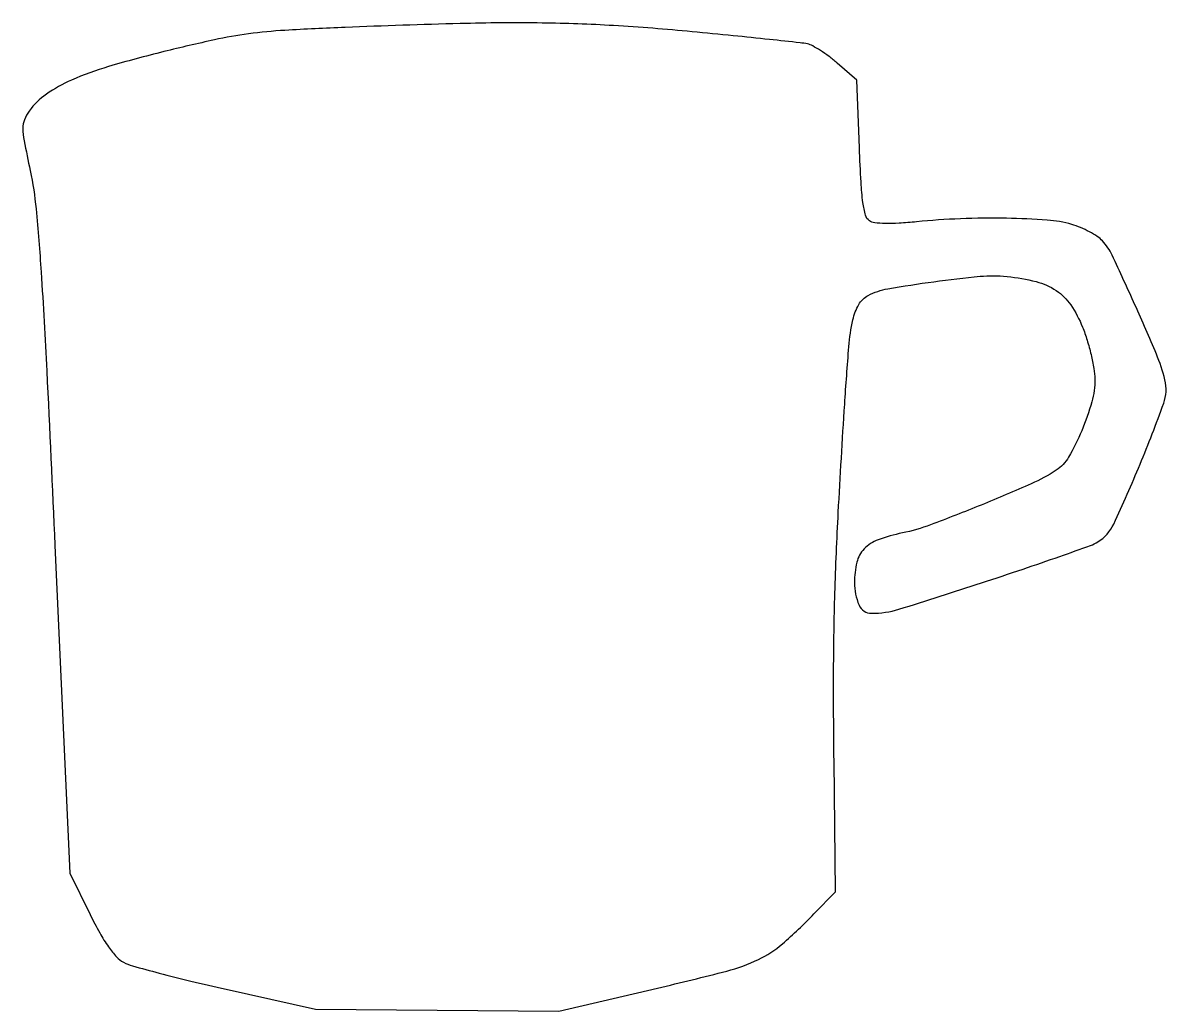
# Model space of a CAD drawing. Extents: x 1 to 231, y 1 to 200.
import ezdxf

# ---------------------------------------------------------------- set-up
doc = ezdxf.new("R2010")
doc.units = 0

msp = doc.modelspace()

# ---------------------------------------------------------------- linework, layer by layer
msp.add_lwpolyline([(65.5, 198.844657, 0.004525), (53.361468, 198.24355, 0.018594), (46.031993, 197.539874, 0.020685), (39.150715, 196.328446, 0.00656), (29, 193.965161, 0.010866), (17.818402, 190.947535, 0.032568), (10.388839, 188.231834, 0.048527), (5.321689, 185.380619, 0.083914), (1.883428, 182, 0.061761), (0.908533, 180.228328, 0.09929), (0.597979, 178.538514, 0.043747), (0.858919, 176.029242, 0.004192), (2.077599, 170, -0.028449), (3.24894, 162.298868, -0.00703), (4.270552, 149.556148, -0.004312), (5.412302, 129.658657, -0.000884), (7.063428, 94.5), (10.045988, 28.5), (14.126158, 20.222332, 0.012744), (16.076766, 16.506897, 0.02502), (17.847028, 13.676772, 0.031139), (19.448528, 11.660518, 0.090318), (20.853164, 10.576801, 0.051626), (22.675689, 9.861869, 0.003576), (28.009992, 8.422729, 0.005057), (34.412636, 6.813423, 0.00378), (41.5, 5.164619), (59.5, 1.120301), (84, 0.932187), (108.5, 0.744073), (128.369876, 5.382951, 0.006211), (142.312386, 8.821185, 0.047184), (148.666165, 11.12968, 0.06853), (153.48548, 14.284675, 0.020687), (159.856182, 20.313762), (164.212363, 24.792086), (163.891399, 51.146043, -0.003865), (163.809555, 69.546294, -0.006637), (164.063468, 84.880404, -0.006021), (164.746747, 101.188481, -0.002577), (166.03447, 122.962959, -0.004374), (166.881127, 134.544624, -0.032859), (167.688408, 139.98113, -0.077828), (168.864796, 143.02811, -0.141914), (170.772918, 144.860142, -0.077907), (174.710842, 146.19848, -0.00897), (183.977334, 147.638563, -0.010623), (193.296056, 148.714872, -0.049187), (198.712478, 148.690226, -0.036151), (204.584914, 147.651225, -0.086063), (208.620271, 145.853549, -0.096316), (211.541494, 142.947279, -0.053697), (213.905814, 138.5, -0.021116), (214.832366, 135.873297, -0.016286), (215.626111, 132.940625, -0.016562), (216.188271, 130.147805, -0.037388), (216.383766, 128, -0.072919), (215.787948, 123.426684, -0.031589), (213.746391, 117.623727, -0.030216), (211.100535, 112.308267, -0.11766), (208.596381, 109.655109, -0.041333), (203.597256, 106.940792, -0.006877), (193.51813, 102.666957, -0.007041), (183.319962, 98.673752, -0.038628), (177.644384, 97.029974, 0.035769), (172.766148, 95.647264, 0.114377), (169.947021, 93.818446, 0.134646), (168.47722, 91.127206, 0.058114), (168, 87.035184, 0.100985), (168.922045, 82.516483, 0.299972), (171.433251, 80.85192, 0.075792), (176.939352, 81.677323, 0.004201), (193.552492, 86.971423, 0.002212), (201.937357, 89.762376, 0.003207), (209.313615, 92.306723, 0.00164), (215.544006, 94.523627, 0.053329), (216.985044, 95.222732, 0.144892), (220.187318, 98.838922, 0.011099), (225.48602, 110.872216, 0.010926), (230.254839, 123.140326, 0.149424), (230.501876, 127.865148, 0.038405), (228.770123, 133.070147, 0.006079), (224.473049, 142.953645, 0.004159), (219.868778, 152.977326, 0.077936), (217.930951, 155.84374, 0.057784), (216.890299, 156.729799, 0.024377), (215.314231, 157.677004, 0.023725), (213.513731, 158.535584, 0.028527), (211.745934, 159.161875, 0.053463), (206.813829, 160.042144, 0.013203), (198.589232, 160.399226, 0.013689), (189.336569, 160.303071, 0.015603), (180.5, 159.692625, -0.010317), (176.98538, 159.412472, -0.020383), (174.187007, 159.36168, -0.023012), (172.079295, 159.506554, -0.121101), (171, 159.907478, -0.180608), (170.219855, 161.007841, -0.030979), (169.708717, 163.563035, -0.0201), (169.317791, 167.652687, -0.004624), (169, 174.57779), (168.5, 188.229149), (164.546281, 191.646653, 0.017324), (162.882438, 192.987021, 0.018083), (161.152872, 194.188992, 0.018077), (159.588729, 195.116031, 0.072101), (158.546281, 195.502377, 0.025518), (157.068039, 195.740847, 0.000771), (150.877685, 196.408094, 0.001526), (143.579919, 197.160803, 0.001054), (135.313925, 197.970298, 0.00888), (119.507682, 199.20176, 0.011868), (105.128928, 199.723341, 0.009622), (88.616455, 199.612361, 0.003616)], format="xyb", close=True)

doc.saveas('drawing.dxf')
